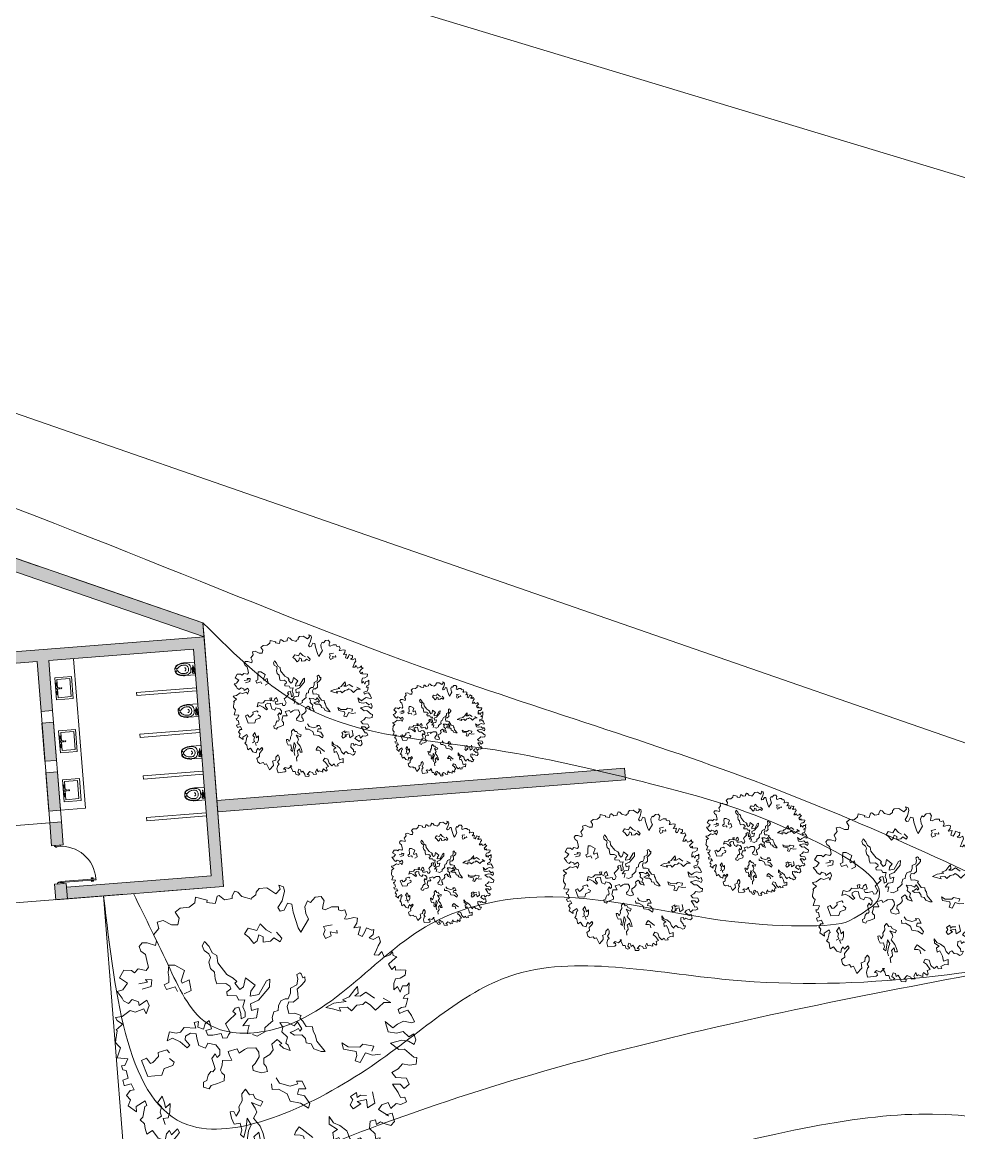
# Model space of a CAD drawing. Header units: metres. Extents: x -48 to 2360, y -1392 to 453.
# Drawn here: x 862.27 to 886.47, y -1242.11 to -1213.42 of the extents above; entities that cross this region are included whole.
import ezdxf

# ---------------------------------------------------------------- set-up
doc = ezdxf.new("R2010")
doc.units = ezdxf.units.M
doc.linetypes.add('ACAD_ISO02W100', pattern=[15, 12, -3])
for name, color, linetype, lineweight, transparency in [('BAÑOS', 201, 'Continuous', 5, 0.7), ('caminos', 213, 'Continuous', 9, 0.5), ('JARDINERAS', 93, 'Continuous', 5, 0.4), ('PyV', 4, 'Continuous', 5, 0.3)]:
    doc.layers.add(name, color=color, linetype=linetype, lineweight=lineweight, transparency=transparency)
for name, color, linetype, lineweight in [('ESTRUC', 9, 'Continuous', 18), ('MURETE', 31, 'Continuous', 13), ('MUROS', 31, 'Continuous', 9), ('proyecciones nuevas', 170, 'ACAD_ISO02W100', 13), ('TODO', 210, 'Continuous', 5)]:
    doc.layers.add(name, color=color, linetype=linetype, lineweight=lineweight)
doc.layers.add('Vegetación-h', color=7, linetype='Continuous', lineweight=5, true_color=0x5f7f00, transparency=0.5)
doc.layers.get('ESTRUC').off()

# ---------------------------------------------------------------- blocks, each defined once
blk = doc.blocks.new('A$C47781D45')
at = {"layer": 'PyV', "ltscale": 0.05}
for points in [[(0, 0.15), (0, 0), (0, 0), (0.03, 0), (0.03, 0.03), (0.05, 0.03), (0.05, 0.06), (0.03, 0.06), (0.03, 0.15)], [(1, 0.15), (1, 0), (1, 0), (0.97, 0), (0.97, 0.03), (0.95, 0.03), (0.95, 0.06), (0.97, 0.06), (0.97, 0.15)]]:
    blk.add_lwpolyline(points, close=True, dxfattribs=at)
blk = doc.blocks.new('A$C0EB300D3')
at = {"layer": 'PyV', "ltscale": 0.05}
for points in [[(0.017, 0.05), (0, 0.05), (0, 0), (0.017, 0)], [(0.072, 0.05), (0.09, 0.05), (0.09, 0), (0.072, 0)]]:
    blk.add_lwpolyline(points, close=True, dxfattribs=at)
for points in [[(0.03, 0.04), (0.017, 0.04), (0.017, 0.01), (0.03, 0.01)], [(0.06, 0.04), (0.072, 0.04), (0.072, 0.01), (0.06, 0.01)]]:
    blk.add_lwpolyline(points, dxfattribs=at)
blk = doc.blocks.new('A$C2C4F1FC9')
at = {"layer": 'PyV', "ltscale": 0.05}
blk.add_lwpolyline([(0.03, 0), (0.06, 0), (0.06, 0.91), (0.03, 0.91)], close=True, dxfattribs=at)
blk.add_blockref('A$C0EB300D3', (0, 0.79), dxfattribs=at)
blk = doc.blocks.new('A$C0F255765')
at = {"layer": 'PyV', "ltscale": 0.05}
for name, p in [('A$C2C4F1FC9', (0, 0.09)), ('A$C47781D45', (0, 0))]:
    blk.add_blockref(name, p, dxfattribs=at)
blk = doc.blocks.new('A$C20987058')
at = {"layer": 'PyV', "ltscale": 0.05}
blk.add_arc((0.06, 0.09), 0.91, 0.0001, 89.9998, dxfattribs=at)
blk.add_blockref('A$C0F255765', (0, 0), dxfattribs=at)
blk = doc.blocks.new('arb29')
at = {"layer": 'Vegetación-h', "linetype": 'Continuous'}
for points in [[(1.833, -0.001), (1.929, -0.073), (1.976, -0.118), (2.022, -0.099), (2.061, -0.145), (2.008, -0.196), (1.95, -0.203), (1.91, -0.281), (1.857, -0.222), (1.793, -0.275), (1.774, -0.339), (1.91, -0.373), (1.878, -0.373), (1.942, -0.326), (2.001, -0.411), (1.976, -0.47), (1.905, -0.477), (1.846, -0.47), (1.812, -0.517), (1.78, -0.47), (1.727, -0.504), (1.748, -0.587), (1.833, -0.626), (1.852, -0.679), (1.905, -0.653), (1.897, -0.73), (1.865, -0.764), (1.799, -0.751), (1.74, -0.764), (1.676, -0.73), (1.644, -0.764), (1.636, -0.815), (1.565, -0.778), (1.5, -0.706), (1.402, -0.672), (1.317, -0.666), (1.245, -0.613), (1.277, -0.698), (1.389, -0.725), (1.349, -0.778), (1.389, -0.855), (1.434, -0.81), (1.525, -0.9), (1.578, -0.991), (1.663, -0.927), (1.695, -1.031), (1.631, -1.044), (1.565, -1.11), (1.597, -1.148), (1.525, -1.182), (1.487, -1.135), (1.447, -1.201), (1.357, -1.161), (1.291, -1.071), (1.206, -1.076), (1.192, -1.148), (1.264, -1.169), (1.37, -1.246), (1.323, -1.286), (1.362, -1.345), (1.349, -1.377), (1.264, -1.35), (1.259, -1.39), (1.277, -1.435), (1.232, -1.435), (1.179, -1.435), (1.155, -1.462), (1.109, -1.403), (1.096, -1.488), (1.141, -1.533), (1.07, -1.566), (1.043, -1.533), (0.958, -1.526), (0.919, -1.619), (0.966, -1.611), (0.977, -1.658), (0.881, -1.683), (0.854, -1.637), (0.783, -1.579), (0.75, -1.619), (0.716, -1.56), (0.665, -1.566), (0.665, -1.645), (0.737, -1.677), (0.698, -1.717), (0.639, -1.709), (0.599, -1.651), (0.541, -1.67), (0.495, -1.611), (0.424, -1.552), (0.463, -1.539), (0.41, -1.637), (0.32, -1.637), (0.293, -1.69), (0.339, -1.677), (0.371, -1.722), (0.352, -1.749), (0.189, -1.826), (0.131, -1.741), (0.123, -1.651), (0.144, -1.611), (0.091, -1.573), (0.11, -1.494), (0.085, -1.43), (0.038, -1.39), (0.006, -1.462), (0.025, -1.539), (-0.039, -1.592), (-0.013, -1.632), (0.014, -1.69), (-0.047, -1.826), (-0.111, -1.762), (-0.164, -1.704), (-0.209, -1.741), (-0.255, -1.704), (-0.332, -1.755), (-0.398, -1.736), (-0.451, -1.658), (-0.398, -1.586), (-0.43, -1.515), (-0.398, -1.435), (-0.379, -1.377), (-0.417, -1.345), (-0.462, -1.435), (-0.502, -1.396), (-0.523, -1.443), (-0.51, -1.526), (-0.6, -1.526), (-0.691, -1.462), (-0.744, -1.526), (-0.783, -1.467), (-0.808, -1.416), (-0.874, -1.39), (-0.855, -1.35), (-0.867, -1.265), (-0.874, -1.22), (-0.855, -1.201), (-0.893, -1.156), (-0.972, -1.254), (-0.946, -1.312), (-1.063, -1.278), (-1.063, -1.201), (-1.122, -1.169), (-1.103, -1.097), (-1.057, -1.076), (-1.116, -1.018), (-1.18, -1.063), (-1.188, -1.063), (-1.225, -1.012), (-1.174, -0.967), (-1.225, -0.887), (-1.265, -0.895), (-1.297, -0.855), (-1.259, -0.836), (-1.252, -0.751), (-1.377, -0.783), (-1.377, -0.719), (-1.377, -0.653), (-1.414, -0.64), (-1.454, -0.613), (-1.462, -0.581), (-1.48, -0.477), (-1.499, -0.464), (-1.486, -0.451), (-1.448, -0.379), (-1.52, -0.36), (-1.552, -0.334), (-1.48, -0.294), (-1.414, -0.196), (-1.35, -0.196), (-1.265, -0.124), (-1.22, -0.171), (-1.22, -0.065), (-1.265, -0.014), (-1.331, -0.105), (-1.356, -0.065), (-1.435, -0.065), (-1.462, -0.124), (-1.526, -0.112), (-1.552, -0.086), (-1.637, -0.033), (-1.579, 0.007), (-1.552, 0.103), (-1.664, 0.129), (-1.643, 0.233), (-1.558, 0.26), (-1.513, 0.247), (-1.486, 0.305), (-1.39, 0.318), (-1.377, 0.364), (-1.403, 0.403), (-1.462, 0.494), (-1.526, 0.515), (-1.565, 0.56), (-1.545, 0.613), (-1.486, 0.632), (-1.382, 0.638), (-1.39, 0.691), (-1.448, 0.749), (-1.414, 0.84), (-1.454, 0.906), (-1.395, 0.946), (-1.284, 0.933), (-1.212, 0.957), (-1.225, 1.037), (-1.292, 1.088), (-1.252, 1.154), (-1.154, 1.199), (-1.108, 1.271), (-1.122, 1.337), (-0.978, 1.35), (-0.972, 1.324), (-0.874, 1.343), (-0.874, 1.382), (-0.88, 1.433), (-0.861, 1.447), (-0.855, 1.447), (-0.783, 1.422), (-0.704, 1.467), (-0.712, 1.492), (-0.704, 1.558), (-0.664, 1.558), (-0.6, 1.526), (-0.483, 1.532), (-0.483, 1.552), (-0.451, 1.598), (-0.457, 1.63), (-0.438, 1.683), (-0.353, 1.721), (-0.228, 1.688), (-0.196, 1.76), (-0.228, 1.8), (-0.17, 1.8), (-0.143, 1.755), (-0.13, 1.636), (-0.151, 1.545), (-0.111, 1.513), (-0.071, 1.539), (-0.058, 1.63), (-0.007, 1.636), (0.038, 1.552), (0.157, 1.396), (0.203, 1.356), (0.24, 1.532), (0.189, 1.585), (0.15, 1.656), (0.157, 1.734), (0.195, 1.728)], [(0.195, 1.728), (0.227, 1.806), (0.293, 1.838), (0.346, 1.8), (0.346, 1.755), (0.359, 1.702), (0.392, 1.702), (0.45, 1.76), (0.528, 1.787), (0.541, 1.755), (0.573, 1.755), (0.613, 1.779), (0.652, 1.728), (0.645, 1.675), (0.671, 1.683), (0.743, 1.728), (0.788, 1.734), (0.801, 1.675), (0.783, 1.611), (0.854, 1.649), (0.86, 1.552), (0.913, 1.545), (0.926, 1.611), (0.926, 1.662), (0.998, 1.656), (1.017, 1.67), (1.03, 1.611), (0.998, 1.558), (1.049, 1.558), (1.102, 1.611), (1.141, 1.558), (1.128, 1.505), (1.128, 1.454), (1.121, 1.388), (1.168, 1.401), (1.192, 1.454), (1.24, 1.401), (1.298, 1.447), (1.317, 1.492), (1.336, 1.454), (1.381, 1.454), (1.349, 1.396), (1.317, 1.337), (1.376, 1.29), (1.402, 1.343), (1.421, 1.297), (1.48, 1.324), (1.538, 1.337), (1.551, 1.278), (1.506, 1.225), (1.453, 1.199), (1.453, 1.14), (1.48, 1.069), (1.506, 1.122), (1.559, 1.069), (1.559, 1.148), (1.61, 1.167), (1.623, 1.207), (1.644, 1.135), (1.663, 1.088), (1.623, 1.05), (1.617, 1.01), (1.668, 1.029), (1.676, 0.965), (1.676, 0.925), (1.636, 0.899), (1.604, 0.866), (1.636, 0.827), (1.676, 0.866), (1.716, 0.893), (1.78, 0.848), (1.838, 0.789), (1.812, 0.768), (1.708, 0.755), (1.655, 0.696), (1.617, 0.638), (1.506, 0.677), (1.578, 0.574), (1.676, 0.592), (1.748, 0.638), (1.833, 0.6), (1.878, 0.651), (1.923, 0.592), (1.923, 0.534), (1.846, 0.547), (1.767, 0.534), (1.65, 0.456), (1.767, 0.417), (1.833, 0.443), (1.969, 0.39), (2.001, 0.398), (2.022, 0.318), (1.95, 0.281), (1.865, 0.267), (1.838, 0.196), (1.78, 0.129), (1.846, 0.09), (1.969, 0.124), (2.022, 0.065), (1.982, -0.001), (1.918, 0.031), (1.833, -0.001)], [(0.528, 1.559), (0.437, 1.507), (0.469, 1.475), (0.469, 1.422), (0.508, 1.382), (0.561, 1.435), (0.535, 1.475), (0.619, 1.487), (0.6, 1.52)], [(-0.124, 1.233), (-0.195, 1.246), (-0.286, 1.291), (-0.3, 1.2), (-0.404, 1.194), (-0.424, 1.115), (-0.365, 1.096), (-0.281, 1.044), (-0.254, 1.089), (-0.261, 1.161), (-0.202, 1.155), (-0.182, 1.096), (-0.104, 1.135), (-0.078, 1.187), (0.007, 1.167), (0.013, 1.214), (-0.072, 1.259)], [(1.291, 0.901), (1.174, 0.933), (1.122, 0.867), (1.063, 0.848), (1.089, 0.894), (1.057, 0.965), (1.037, 0.919), (1.004, 0.815), (0.939, 0.756), (0.985, 0.75), (0.855, 0.685), (0.782, 0.606), (0.861, 0.613), (0.966, 0.62), (0.932, 0.652), (1.024, 0.692), (1.082, 0.665), (1.122, 0.75), (1.187, 0.783), (1.206, 0.822), (1.272, 0.808), (1.35, 0.769), (1.376, 0.815), (1.415, 0.887), (1.494, 0.913), (1.39, 0.933)], [(0.059, 0.013), (0.118, 0.013), (0.189, 0.091), (0.17, 0.137), (0.202, 0.189), (0.235, 0.248), (0.215, 0.28), (0.209, 0.352), (0.254, 0.384), (0.241, 0.436), (0.248, 0.502), (0.287, 0.541), (0.32, 0.554), (0.326, 0.626), (0.306, 0.685), (0.365, 0.744), (0.352, 0.815), (0.326, 0.861), (0.352, 0.894), (0.372, 0.887), (0.404, 0.848), (0.424, 0.867), (0.444, 0.822), (0.424, 0.769), (0.385, 0.697), (0.411, 0.652), (0.431, 0.6), (0.392, 0.535), (0.34, 0.522), (0.34, 0.463), (0.385, 0.391), (0.451, 0.418), (0.535, 0.418), (0.528, 0.384), (0.574, 0.359), (0.633, 0.313), (0.705, 0.332), (0.73, 0.286), (0.769, 0.254), (0.809, 0.189), (0.946, 0.104), (0.9, 0.091), (0.809, 0.091), (0.757, 0.137), (0.698, 0.13), (0.672, 0.175), (0.619, 0.202), (0.535, 0.17), (0.476, 0.182), (0.515, 0.215), (0.555, 0.261), (0.58, 0.234), (0.594, 0.268), (0.515, 0.332), (0.496, 0.274), (0.417, 0.286), (0.32, 0.254), (0.372, 0.215), (0.378, 0.157), (0.463, 0.118), (0.469, 0.046), (0.503, 0.032), (0.548, -0.02), (0.463, -0.02), (0.404, 0.007), (0.424, 0.026), (0.359, 0.052), (0.313, -0.02), (0.352, -0.079), (0.333, -0.144), (0.281, -0.209), (0.3, -0.274), (0.34, -0.294), (0.372, -0.346), (0.313, -0.385), (0.209, -0.392), (0.183, -0.346), (0.202, -0.306), (0.222, -0.215), (0.202, -0.163), (0.15, -0.124), (0.052, -0.163), (0.027, -0.19), (-0.02, -0.249), (-0.059, -0.209), (-0.15, -0.274), (-0.118, -0.313), (-0.072, -0.359), (-0.176, -0.399), (-0.163, -0.451), (-0.163, -0.515), (-0.137, -0.542), (-0.098, -0.555), (-0.078, -0.62), (-0.143, -0.678), (-0.209, -0.724), (-0.215, -0.771), (-0.286, -0.771), (-0.306, -0.718), (-0.274, -0.685), (-0.281, -0.62), (-0.267, -0.567), (-0.241, -0.562), (-0.229, -0.522), (-0.261, -0.476), (-0.306, -0.418), (-0.286, -0.353), (-0.248, -0.385), (-0.229, -0.346), (-0.248, -0.288), (-0.313, -0.249), (-0.411, -0.261), (-0.417, -0.326), (-0.502, -0.32), (-0.554, -0.249), (-0.58, -0.202), (-0.646, -0.215), (-0.691, -0.268), (-0.678, -0.313), (-0.606, -0.353), (-0.626, -0.392), (-0.73, -0.353), (-0.828, -0.34), (-0.88, -0.392), (-0.887, -0.281), (-0.808, -0.274), (-0.763, -0.242), (-0.737, -0.177), (-0.606, -0.138), (-0.646, -0.079), (-0.599, -0.052), (-0.587, -0.118), (-0.515, -0.118), (-0.515, -0.052), (-0.483, 0), (-0.424, -0.085), (-0.483, -0.124), (-0.443, -0.17), (-0.385, -0.15), (-0.3, -0.098), (-0.261, -0.144), (-0.215, -0.124), (-0.209, -0.085), (-0.202, -0.052), (-0.286, 0.026), (-0.261, 0.078), (-0.209, 0.182), (-0.254, 0.195), (-0.241, 0.241), (-0.202, 0.268), (-0.156, 0.202), (-0.13, 0.143), (-0.091, 0.182), (-0.111, 0.234), (-0.156, 0.286), (-0.163, 0.372), (-0.229, 0.345), (-0.274, 0.384), (-0.378, 0.352), (-0.397, 0.391), (-0.365, 0.443), (-0.385, 0.47), (-0.443, 0.483), (-0.542, 0.443), (-0.58, 0.495), (-0.613, 0.567), (-0.672, 0.593), (-0.717, 0.658), (-0.717, 0.717), (-0.75, 0.75), (-0.815, 0.769), (-0.855, 0.815), (-0.848, 0.874), (-0.776, 0.835), (-0.717, 0.776), (-0.652, 0.763), (-0.613, 0.685), (-0.463, 0.587), (-0.378, 0.574), (-0.326, 0.547), (-0.339, 0.522), (-0.261, 0.47), (-0.229, 0.515), (-0.241, 0.626), (-0.104, 0.581), (-0.13, 0.495), (-0.118, 0.436), (-0.026, 0.489), (0.007, 0.672), (0.039, 0.704), (0.065, 0.613), (-0.007, 0.424), (-0.084, 0.352), (-0.046, 0.28), (0.02, 0.326), (0.039, 0.215), (-0.052, 0.17), (-0.084, 0.071), (-0.013, 0.104), (-0.007, 0.039), (0, 0)], [(-0.87, 0.204), (-0.804, 0.27), (-0.87, 0.379), (-0.935, 0.314), (-0.956, 0.336), (-0.956, 0.467), (-1.089, 0.488), (-1.154, 0.467), (-1.132, 0.379), (-1.11, 0.336), (-1.089, 0.27), (-1.132, 0.226), (-1.089, 0.183), (-1.001, 0.248), (-0.956, 0.204)], [(1.472, 0.291), (1.472, 0.357), (1.341, 0.336), (1.319, 0.291), (1.188, 0.248), (1.1, 0.27), (1.144, 0.204), (1.297, 0.226), (1.319, 0.183), (1.319, 0.117), (1.384, 0.117), (1.407, 0.248), (1.494, 0.248), (1.582, 0.291)], [(-1.422, 0.137), (-1.331, 0.189), (-1.363, 0.215), (-1.291, 0.234), (-1.272, 0.157), (-1.363, 0.091)], [(1.585, -0.229), (1.513, -0.249), (1.487, -0.288), (1.461, -0.235), (1.408, -0.301), (1.447, -0.333), (1.435, -0.399), (1.487, -0.431), (1.553, -0.346), (1.501, -0.333), (1.598, -0.274), (1.644, -0.365), (1.709, -0.281), (1.637, -0.163)], [(0.496, -0.385), (0.555, -0.431), (0.685, -0.424), (0.764, -0.365), (0.737, -0.34), (0.802, -0.32), (0.874, -0.392), (0.796, -0.418), (0.802, -0.483), (0.887, -0.476), (0.978, -0.542), (0.978, -0.601), (0.868, -0.574), (0.744, -0.594), (0.685, -0.522), (0.567, -0.503), (0.496, -0.529), (0.469, -0.47)], [(-0.804, -0.519), (-0.848, -0.496), (-0.935, -0.562), (-0.913, -0.605), (-0.956, -0.693), (-0.979, -0.715), (-1.044, -0.671), (-1.089, -0.715), (-0.956, -0.869), (-0.804, -0.803), (-0.804, -0.715), (-0.717, -0.65), (-0.717, -0.605), (-0.782, -0.584)], [(0.548, -1.384), (0.508, -1.298), (0.535, -1.234), (0.503, -1.168), (0.476, -1.136), (0.515, -1.064), (0.555, -1.136), (0.607, -1.123), (0.567, -1.064), (0.503, -0.992), (0.398, -0.927), (0.411, -0.848), (0.378, -0.809), (0.313, -0.757), (0.431, -0.764), (0.437, -0.705), (0.34, -0.698), (0.3, -0.66), (0.261, -0.678), (0.195, -0.633), (0.17, -0.698), (0.202, -0.776), (0.189, -0.855), (0.209, -0.894), (0.195, -0.973), (0.15, -0.927), (0.111, -0.946), (0.15, -1.012), (0.202, -1.07), (0.267, -1.037), (0.313, -1.109), (0.313, -1.161), (0.365, -1.181), (0.352, -1.064), (0.326, -0.953), (0.398, -1.012), (0.392, -1.089), (0.411, -1.2), (0.456, -1.259)], [(1.144, -0.912), (1.078, -0.89), (0.947, -0.846), (0.926, -0.912), (0.926, -0.956), (0.991, -0.934), (1.034, -0.934), (1.078, -1)], [(-0.685, -1.311), (-0.646, -1.266), (-0.678, -1.227), (-0.685, -1.161), (-0.744, -1.129), (-0.717, -1.037), (-0.665, -1.103), (-0.633, -1.155), (-0.599, -1.089), (-0.567, -1.188), (-0.567, -1.259), (-0.619, -1.286), (-0.574, -1.345)]]:
    blk.add_lwpolyline(points, dxfattribs=at)

msp = doc.modelspace()

# ---------------------------------------------------------------- hatches: boundary and pattern name
at = {"layer": 'MUROS', "ltscale": 7, "transparency": 33554687}
h = msp.add_hatch(color=256, dxfattribs=at)
h.dxf.hatch_style = 1
h.paths.add_polyline_path([(885.078, -1251.951), (884.981, -1252.235), (885.263, -1252.332), (898.818, -1256.993), (898.916, -1256.709)])
h.paths.add_polyline_path([(888.787, -1242.085), (888.689, -1242.369), (902.244, -1247.03), (902.342, -1246.746)])
h.paths.add_polyline_path([(890.661, -1237.248), (890.472, -1237.183), (890.407, -1237.373), (890.596, -1237.438)])
h.paths.add_polyline_path([(877.857, -1232.991), (877.833, -1232.692), (867.297, -1233.52), (867.321, -1233.819)])
h.paths.add_polyline_path([(855.946, -1225.153), (854.563, -1224.678), (848.814, -1222.701), (848.706, -1223.016), (854.455, -1224.993), (855.975, -1225.515)])
h.paths.add_polyline_path([(861.149, -1235.842), (860.85, -1235.866), (860.882, -1236.265), (861.181, -1236.241)])
h.paths.add_polyline_path([(863.403, -1235.665), (863.104, -1235.689), (863.136, -1236.087), (863.435, -1236.064)])
h.paths.add_polyline_path([(867.472, -1235.747), (866.965, -1229.295), (856.636, -1230.106), (856.66, -1230.405), (862.652, -1229.934), (862.754, -1231.225), (863.053, -1231.202), (862.951, -1229.911), (866.69, -1229.617), (867.15, -1235.471), (863.411, -1235.765), (863.435, -1236.064)])
h.paths.add_polyline_path([(860.858, -1235.965), (857.12, -1236.259), (857.143, -1236.558), (860.882, -1236.265)])
h.paths.add_polyline_path([(857.12, -1236.259), (856.821, -1236.283), (856.844, -1236.582), (857.143, -1236.558)])
h.paths.add_polyline_path([(856.66, -1230.405), (856.361, -1230.429), (856.821, -1236.283), (857.12, -1236.259)])
h.paths.add_polyline_path([(856.636, -1230.106), (856.337, -1230.13), (856.361, -1230.429), (856.66, -1230.405)])
h.paths.add_polyline_path([(860.697, -1230.088), (860.398, -1230.112), (860.5, -1231.402), (860.799, -1231.379), (860.798, -1231.373)], flags=17)
h.paths.add_polyline_path([(860.822, -1231.678), (860.523, -1231.701), (860.601, -1232.687), (860.9, -1232.664)], flags=17)
h.paths.add_polyline_path([(863.076, -1231.501), (862.777, -1231.524), (862.855, -1232.51), (863.154, -1232.487)], flags=17)
h.paths.add_polyline_path([(863.177, -1232.786), (862.878, -1232.809), (862.956, -1233.801), (863.255, -1233.777)], flags=17)
h.paths.add_polyline_path([(860.923, -1232.963), (860.624, -1232.986), (860.702, -1233.978), (861.001, -1233.955)], flags=17)
h = msp.add_hatch(color=256, dxfattribs=at)
h.dxf.hatch_style = 1
h.paths.add_polyline_path([(854.563, -1224.678), (848.814, -1222.701), (848.706, -1223.016), (854.455, -1224.993), (866.965, -1229.295), (866.937, -1228.932)])
h = msp.add_hatch(color=256, dxfattribs=at)
h.dxf.hatch_style = 1
h.paths.add_polyline_path([(863.279, -1234.077), (862.98, -1234.1), (863.026, -1234.692), (863.101, -1234.686), (863.101, -1234.686), (863.25, -1234.674), (863.325, -1234.668)])

# ---------------------------------------------------------------- linework, layer by layer
at = {"layer": 'BAÑOS', "transparency": 33554508}
for p, q in [((866.719, -1229.951), (866.462, -1229.969)), ((866.214, -1230.111), (866.219, -1230.191)), ((866.263, -1230.121), (866.267, -1230.175)), ((866.628, -1230.163), (866.623, -1230.083)), ((866.659, -1230.215), (866.666, -1230.214)), ((866.667, -1230.219), (866.659, -1230.22)), ((866.665, -1230.199), (866.662, -1230.199)), ((866.673, -1230.196), (866.663, -1230.197)), ((866.664, -1230.234), (866.668, -1230.234)), ((866.666, -1230.237), (866.676, -1230.236)), ((866.683, -1230.1), (866.667, -1230.111)), ((866.667, -1230.111), (866.668, -1230.131)), ((866.668, -1230.16), (866.667, -1230.15)), ((866.668, -1230.131), (866.686, -1230.14)), ((866.707, -1230.157), (866.668, -1230.16)), ((866.708, -1230.167), (866.668, -1230.17)), ((866.668, -1230.17), (866.669, -1230.18)), ((866.669, -1230.211), (866.668, -1230.202)), ((866.669, -1230.076), (866.694, -1230.074)), ((866.67, -1230.088), (866.669, -1230.076)), ((866.669, -1230.18), (866.709, -1230.177)), ((866.67, -1230.16), (866.671, -1230.17)), ((866.67, -1230.231), (866.67, -1230.221)), ((866.671, -1230.18), (866.676, -1230.236)), ((866.679, -1230.073), (866.675, -1230.028)), ((866.68, -1230.028), (866.684, -1230.072)), ((866.701, -1230.109), (866.683, -1230.1)), ((866.686, -1230.14), (866.703, -1230.129)), ((866.689, -1230.178), (866.688, -1230.168)), ((866.694, -1230.074), (866.694, -1230.087)), ((866.703, -1230.129), (866.701, -1230.109)), ((866.705, -1230.157), (866.705, -1230.167)), ((866.706, -1230.147), (866.707, -1230.157)), ((866.706, -1230.177), (866.71, -1230.234)), ((866.722, -1230.193), (866.707, -1230.194)), ((866.709, -1230.177), (866.708, -1230.167)), ((866.711, -1230.208), (866.71, -1230.198)), ((866.71, -1230.234), (866.725, -1230.232)), ((866.712, -1230.196), (866.722, -1230.195)), ((866.712, -1230.228), (866.712, -1230.218)), ((866.721, -1230.21), (866.713, -1230.211)), ((866.714, -1230.216), (866.722, -1230.215)), ((866.724, -1230.23), (866.715, -1230.231)), ((866.724, -1230.182), (866.734, -1230.182)), ((866.738, -1230.242), (866.728, -1230.242)), ((866.485, -1230.298), (866.742, -1230.28)), ((866.804, -1231.028), (866.547, -1231.045)), ((866.763, -1231.149), (866.76, -1231.105)), ((866.765, -1231.104), (866.768, -1231.149)), ((866.299, -1231.188), (866.304, -1231.268)), ((866.348, -1231.197), (866.352, -1231.251)), ((866.57, -1231.375), (866.826, -1231.357)), ((866.713, -1231.239), (866.708, -1231.16)), ((866.744, -1231.291), (866.751, -1231.291)), ((866.751, -1231.296), (866.744, -1231.296)), ((866.75, -1231.276), (866.746, -1231.276)), ((866.757, -1231.273), (866.747, -1231.274)), ((866.749, -1231.311), (866.753, -1231.311)), ((866.75, -1231.313), (866.76, -1231.313)), ((866.768, -1231.177), (866.751, -1231.188)), ((866.751, -1231.188), (866.753, -1231.208)), ((866.752, -1231.237), (866.751, -1231.227)), ((866.792, -1231.234), (866.752, -1231.237)), ((866.753, -1231.208), (866.771, -1231.217)), ((866.792, -1231.244), (866.753, -1231.247)), ((866.753, -1231.247), (866.754, -1231.256)), ((866.753, -1231.288), (866.753, -1231.278)), ((866.754, -1231.153), (866.778, -1231.151)), ((866.754, -1231.165), (866.754, -1231.153)), ((866.754, -1231.256), (866.793, -1231.254)), ((866.755, -1231.308), (866.754, -1231.298)), ((866.755, -1231.236), (866.755, -1231.246)), ((866.756, -1231.256), (866.76, -1231.313)), ((866.786, -1231.186), (866.768, -1231.177)), ((866.771, -1231.217), (866.787, -1231.206)), ((866.773, -1231.255), (866.773, -1231.245)), ((866.778, -1231.151), (866.779, -1231.163)), ((866.787, -1231.206), (866.786, -1231.186)), ((866.789, -1231.234), (866.79, -1231.244)), ((866.791, -1231.224), (866.792, -1231.234)), ((866.791, -1231.254), (866.795, -1231.31)), ((866.793, -1231.254), (866.792, -1231.244)), ((866.807, -1231.269), (866.792, -1231.27)), ((866.795, -1231.285), (866.795, -1231.275)), ((866.795, -1231.31), (866.81, -1231.309)), ((866.797, -1231.305), (866.796, -1231.295)), ((866.797, -1231.272), (866.806, -1231.272)), ((866.806, -1231.287), (866.798, -1231.287)), ((866.798, -1231.292), (866.806, -1231.292)), ((866.809, -1231.307), (866.8, -1231.307)), ((866.809, -1231.259), (866.819, -1231.258)), ((866.823, -1231.318), (866.813, -1231.319)), ((866.383, -1232.264), (866.389, -1232.344)), ((866.432, -1232.274), (866.436, -1232.328)), ((866.888, -1232.104), (866.631, -1232.122)), ((866.798, -1232.316), (866.792, -1232.236)), ((866.852, -1232.254), (866.836, -1232.265)), ((866.836, -1232.265), (866.837, -1232.285)), ((866.838, -1232.229), (866.863, -1232.228)), ((866.839, -1232.242), (866.838, -1232.229)), ((866.848, -1232.226), (866.845, -1232.181)), ((866.85, -1232.181), (866.853, -1232.226)), ((866.87, -1232.262), (866.852, -1232.254)), ((866.863, -1232.228), (866.864, -1232.24)), ((866.872, -1232.282), (866.87, -1232.262)), ((866.654, -1232.451), (866.911, -1232.433)), ((866.828, -1232.368), (866.836, -1232.368)), ((866.836, -1232.373), (866.829, -1232.373)), ((866.835, -1232.353), (866.831, -1232.353)), ((866.842, -1232.35), (866.832, -1232.35)), ((866.833, -1232.388), (866.837, -1232.387)), ((866.835, -1232.39), (866.845, -1232.389)), ((866.837, -1232.313), (866.836, -1232.304)), ((866.837, -1232.285), (866.855, -1232.293)), ((866.876, -1232.31), (866.837, -1232.313)), ((866.877, -1232.32), (866.837, -1232.323)), ((866.837, -1232.323), (866.838, -1232.333)), ((866.838, -1232.365), (866.837, -1232.355)), ((866.838, -1232.333), (866.878, -1232.33)), ((866.839, -1232.313), (866.84, -1232.323)), ((866.839, -1232.385), (866.839, -1232.375)), ((866.841, -1232.333), (866.845, -1232.389)), ((866.855, -1232.293), (866.872, -1232.282)), ((866.858, -1232.332), (866.857, -1232.322)), ((866.874, -1232.311), (866.875, -1232.321)), ((866.875, -1232.33), (866.879, -1232.387)), ((866.876, -1232.301), (866.876, -1232.31)), ((866.891, -1232.346), (866.876, -1232.347)), ((866.878, -1232.33), (866.877, -1232.32)), ((866.88, -1232.362), (866.879, -1232.352)), ((866.879, -1232.387), (866.894, -1232.386)), ((866.881, -1232.382), (866.881, -1232.372)), ((866.882, -1232.349), (866.891, -1232.348)), ((866.89, -1232.364), (866.883, -1232.364)), ((866.883, -1232.369), (866.891, -1232.369)), ((866.893, -1232.383), (866.884, -1232.384)), ((866.893, -1232.336), (866.903, -1232.335)), ((866.908, -1232.395), (866.898, -1232.396)), ((866.468, -1233.341), (866.473, -1233.421)), ((866.517, -1233.351), (866.521, -1233.405)), ((866.973, -1233.181), (866.716, -1233.199)), ((866.882, -1233.393), (866.877, -1233.313)), ((866.926, -1233.426), (866.917, -1233.427)), ((866.937, -1233.33), (866.92, -1233.341)), ((866.92, -1233.341), (866.922, -1233.361)), ((866.921, -1233.39), (866.921, -1233.38)), ((866.961, -1233.387), (866.921, -1233.39)), ((866.922, -1233.361), (866.94, -1233.37)), ((866.962, -1233.397), (866.922, -1233.4)), ((866.922, -1233.4), (866.923, -1233.41)), ((866.923, -1233.306), (866.947, -1233.304)), ((866.924, -1233.318), (866.923, -1233.306)), ((866.923, -1233.41), (866.962, -1233.407)), ((866.924, -1233.39), (866.925, -1233.4)), ((866.925, -1233.41), (866.929, -1233.466)), ((866.932, -1233.303), (866.929, -1233.258)), ((866.934, -1233.258), (866.937, -1233.302)), ((866.955, -1233.339), (866.937, -1233.33)), ((866.94, -1233.37), (866.956, -1233.359)), ((866.943, -1233.408), (866.942, -1233.398)), ((866.947, -1233.304), (866.948, -1233.317)), ((866.956, -1233.359), (866.955, -1233.339)), ((866.958, -1233.387), (866.959, -1233.397)), ((866.96, -1233.377), (866.961, -1233.387)), ((866.96, -1233.407), (866.964, -1233.464)), ((866.976, -1233.423), (866.961, -1233.424)), ((866.962, -1233.407), (866.962, -1233.397)), ((866.966, -1233.426), (866.976, -1233.425)), ((866.978, -1233.412), (866.988, -1233.412)), ((866.739, -1233.528), (866.996, -1233.51)), ((866.913, -1233.445), (866.92, -1233.444)), ((866.921, -1233.449), (866.913, -1233.45)), ((866.919, -1233.429), (866.915, -1233.43)), ((866.918, -1233.464), (866.922, -1233.464)), ((866.919, -1233.467), (866.929, -1233.466)), ((866.923, -1233.442), (866.922, -1233.432)), ((866.924, -1233.461), (866.923, -1233.452)), ((866.965, -1233.438), (866.964, -1233.429)), ((866.964, -1233.464), (866.979, -1233.463)), ((866.966, -1233.458), (866.965, -1233.448)), ((866.975, -1233.44), (866.967, -1233.441)), ((866.968, -1233.446), (866.975, -1233.445)), ((866.978, -1233.46), (866.969, -1233.461)), ((866.992, -1233.472), (866.982, -1233.472))]:
    msp.add_line(p, q, dxfattribs=at)
for points in [[(863.255, -1233.777), (863.905, -1233.726), (863.905, -1233.726), (863.588, -1229.861)], [(863.148, -1230.57), (863.131, -1230.572), (863.127, -1230.529), (863.145, -1230.528)], [(863.148, -1230.563), (863.138, -1230.564), (863.135, -1230.536), (863.145, -1230.535)], [(863.154, -1230.527), (863.168, -1230.526), (863.171, -1230.569), (863.157, -1230.57)], [(863.154, -1230.534), (863.162, -1230.534), (863.164, -1230.562), (863.156, -1230.562)], [(863.18, -1230.651), (863.197, -1230.868), (863.533, -1230.841), (863.496, -1230.375), (863.161, -1230.401), (863.177, -1230.615)], [(863.138, -1230.654), (863.177, -1230.651), (863.227, -1230.641)], [(863.159, -1230.705), (863.141, -1230.707), (863.145, -1230.75), (863.162, -1230.748)], [(863.159, -1230.713), (863.149, -1230.714), (863.152, -1230.741), (863.162, -1230.741)], [(863.171, -1230.747), (863.185, -1230.746), (863.182, -1230.703), (863.168, -1230.705)], [(863.17, -1230.74), (863.178, -1230.739), (863.176, -1230.712), (863.168, -1230.712)], [(863.249, -1231.939), (863.231, -1231.94), (863.228, -1231.897), (863.246, -1231.896)], [(863.248, -1231.931), (863.238, -1231.932), (863.236, -1231.904), (863.246, -1231.903)], [(863.254, -1231.895), (863.268, -1231.894), (863.272, -1231.937), (863.258, -1231.938)], [(863.255, -1231.903), (863.263, -1231.902), (863.265, -1231.93), (863.257, -1231.93)], [(863.281, -1232.019), (863.298, -1232.236), (863.634, -1232.21), (863.597, -1231.743), (863.261, -1231.77), (863.278, -1231.983)], [(863.239, -1232.022), (863.278, -1232.019), (863.328, -1232.009)], [(863.26, -1232.073), (863.242, -1232.075), (863.245, -1232.118), (863.263, -1232.116)], [(863.26, -1232.081), (863.25, -1232.082), (863.252, -1232.11), (863.262, -1232.109)], [(863.272, -1232.116), (863.286, -1232.115), (863.282, -1232.072), (863.268, -1232.073)], [(863.271, -1232.108), (863.279, -1232.107), (863.277, -1232.08), (863.269, -1232.08)], [(863.38, -1233.286), (863.398, -1233.503), (863.733, -1233.476), (863.697, -1233.01), (863.361, -1233.036), (863.378, -1233.25)], [(863.349, -1233.205), (863.331, -1233.207), (863.327, -1233.164), (863.345, -1233.162)], [(863.348, -1233.198), (863.338, -1233.199), (863.336, -1233.171), (863.346, -1233.17)], [(863.339, -1233.289), (863.378, -1233.286), (863.428, -1233.276)], [(863.359, -1233.34), (863.341, -1233.342), (863.345, -1233.384), (863.362, -1233.383)], [(863.36, -1233.348), (863.35, -1233.349), (863.352, -1233.376), (863.362, -1233.375)], [(863.354, -1233.162), (863.368, -1233.161), (863.371, -1233.204), (863.357, -1233.205)], [(863.355, -1233.169), (863.362, -1233.169), (863.364, -1233.196), (863.357, -1233.197)], [(863.371, -1233.382), (863.385, -1233.381), (863.382, -1233.338), (863.368, -1233.339)], [(863.371, -1233.375), (863.378, -1233.374), (863.376, -1233.346), (863.369, -1233.347)]]:
    msp.add_lwpolyline(points, dxfattribs=at)
for points in [[(863.151, -1230.922), (863.587, -1230.887), (863.542, -1230.321), (863.107, -1230.355)], [(863.142, -1230.485), (863.15, -1230.484), (863.157, -1230.574), (863.149, -1230.574)], [(863.143, -1230.646), (863.154, -1230.645), (863.153, -1230.625), (863.141, -1230.626)], [(863.166, -1230.791), (863.174, -1230.79), (863.167, -1230.701), (863.159, -1230.701)], [(863.252, -1232.29), (863.688, -1232.256), (863.643, -1231.689), (863.208, -1231.724)], [(863.242, -1231.853), (863.251, -1231.852), (863.258, -1231.942), (863.249, -1231.942)], [(863.244, -1232.014), (863.255, -1232.014), (863.253, -1231.993), (863.242, -1231.994)], [(863.266, -1232.159), (863.275, -1232.158), (863.268, -1232.069), (863.259, -1232.07)], [(863.352, -1233.556), (863.787, -1233.522), (863.743, -1232.956), (863.307, -1232.99)], [(863.342, -1233.12), (863.351, -1233.119), (863.358, -1233.208), (863.349, -1233.209)], [(863.343, -1233.281), (863.354, -1233.28), (863.353, -1233.26), (863.341, -1233.261)], [(863.366, -1233.426), (863.375, -1233.425), (863.368, -1233.336), (863.359, -1233.336)]]:
    msp.add_lwpolyline(points, close=True, dxfattribs=at)
for points in [[(863.134, -1230.618), (863.173, -1230.615), (863.224, -1230.617, -0.471925), (863.227, -1230.641)], [(863.235, -1231.986), (863.274, -1231.983), (863.325, -1231.985, -0.471925), (863.328, -1232.009)], [(863.334, -1233.253), (863.374, -1233.25), (863.424, -1233.252, -0.471925), (863.428, -1233.276)]]:
    msp.add_lwpolyline(points, format="xyb", dxfattribs=at)
for centre, radius in [((866.685, -1230.12), 0.035), ((866.685, -1230.12), 0.02), ((866.685, -1230.12), 0.00684), ((863.277, -1230.625), 0.0126), ((866.769, -1231.197), 0.035), ((866.769, -1231.197), 0.02), ((866.769, -1231.197), 0.00684), ((863.378, -1231.993), 0.0126), ((866.854, -1232.273), 0.035), ((866.854, -1232.273), 0.02), ((866.854, -1232.273), 0.00684), ((863.477, -1233.26), 0.0126), ((866.938, -1233.35), 0.035), ((866.938, -1233.35), 0.02), ((866.938, -1233.35), 0.00684)]:
    msp.add_circle(centre, radius, dxfattribs=at)
for centre, radius, start, end in [((866.499, -1230.496), 0.529, 93.9518, 105.321), ((866.499, -1230.496), 0.519, 93.9518, 105.321), ((866.477, -1230.18), 0.201, 76.5997, 93.9518), ((866.487, -1230.136), 0.157, 56.9226, 76.5997), ((866.279, -1230.107), 0.0648, 143.4784, 183.9518), ((866.284, -1230.186), 0.0648, 183.9518, 224.4253), ((866.375, -1230.178), 0.185, 119.8455, 143.4784), ((866.262, -1230.09), 0.0313, 172.3379, 194.7446), ((866.262, -1230.09), 0.0317, 150.0604, 172.3379), ((866.261, -1230.09), 0.031, 194.7446, 217.3362), ((866.375, -1230.178), 0.175, 119.8455, 143.4784), ((866.261, -1230.09), 0.0307, 217.3362, 262.7847), ((866.27, -1230.205), 0.0313, 173.1591, 195.5657), ((866.37, -1230.102), 0.185, 224.4253, 248.0582), ((866.269, -1230.205), 0.031, 150.5675, 173.1591), ((866.27, -1230.205), 0.0317, 195.5657, 217.8432), ((866.269, -1230.205), 0.0307, 105.119, 150.5675), ((866.37, -1230.102), 0.175, 224.4253, 248.0582), ((866.261, -1230.09), 0.031, 262.7847, 285.3763), ((866.269, -1230.206), 0.031, 82.5274, 105.119), ((866.261, -1230.089), 0.0313, 285.3763, 307.7829), ((866.269, -1230.206), 0.0313, 60.1207, 82.5274), ((866.261, -1230.089), 0.0317, 307.7829, 330.0604), ((866.445, -1230.299), 0.325, 105.321, 119.8455), ((866.269, -1230.206), 0.0317, 37.8432, 60.1207), ((866.445, -1230.299), 0.315, 105.321, 119.8455), ((866.399, -1230.169), 0.128, 126.6635, 150.0604), ((866.395, -1230.108), 0.128, 217.8432, 241.2402), ((866.422, -1229.973), 0.315, 248.0582, 262.5827), ((866.433, -1230.215), 0.185, 108.8497, 126.6635), ((866.422, -1230.058), 0.185, 241.2402, 259.054), ((866.459, -1230.289), 0.264, 88.3876, 108.8497), ((866.437, -1229.981), 0.264, 259.054, 279.5161), ((866.462, -1230.125), 0.0307, 68.6016, 93.9518), ((866.463, -1230.143), 0.0307, 273.9518, 299.3021), ((866.471, -1230.102), 0.0762, 67.6363, 93.9518), ((866.46, -1230.129), 0.0357, 45.1148, 68.6016), ((866.461, -1230.139), 0.0357, 299.3021, 322.7889), ((866.476, -1230.165), 0.0762, 273.9518, 300.2674), ((866.457, -1230.133), 0.0401, 23.8594, 45.1148), ((866.457, -1230.136), 0.0401, 322.7889, 344.0443), ((866.452, -1230.135), 0.0457, 344.0443, 23.8594), ((866.465, -1230.117), 0.0933, 43.8988, 67.6363), ((866.467, -1230.15), 0.0933, 300.2674, 324.0049), ((866.454, -1230.128), 0.109, 23.0842, 43.8988), ((866.455, -1230.141), 0.109, 324.0049, 344.8195), ((866.487, -1230.128), 0.157, 291.304, 310.9811), ((866.436, -1230.136), 0.129, 344.8195, 23.0842), ((866.505, -1230.108), 0.123, 32.7229, 56.9226), ((866.509, -1230.154), 0.123, 310.9811, 335.1808), ((866.535, -1230.089), 0.0878, 3.9518, 32.7229), ((866.541, -1230.169), 0.0878, 335.1808, 3.9518), ((866.702, -1230.214), 0.0425, 156.083, 212.228), ((866.666, -1230.202), 0.0025, 4.1555, 94.1555), ((866.666, -1230.212), 0.0025, 274.1555, 4.1555), ((866.667, -1230.222), 0.0025, 4.1555, 94.1555), ((866.668, -1230.232), 0.0025, 274.1555, 4.1555), ((866.692, -1230.222), 0.0325, 61.9513, 126.3598), ((866.678, -1230.028), 0.0025, 4.1555, 184.1555), ((866.676, -1230.073), 0.0025, 274.1555, 4.1555), ((866.691, -1230.207), 0.0325, 241.9507, 306.3604), ((866.686, -1230.072), 0.0025, 184.1555, 274.1555), ((866.713, -1230.198), 0.0025, 94.1555, 184.1555), ((866.713, -1230.208), 0.0025, 184.1555, 274.1555), ((866.714, -1230.218), 0.0025, 94.1555, 184.1555), ((866.715, -1230.228), 0.0025, 184.1555, 274.1555), ((866.814, -1230.206), 0.0925, 165.2309, 203.0802), ((866.422, -1229.973), 0.325, 248.0582, 262.5827), ((866.449, -1229.77), 0.529, 262.5827, 273.9518), ((866.449, -1229.77), 0.519, 262.5827, 273.9518), ((866.47, -1230.087), 0.201, 273.9518, 291.304), ((863.172, -1230.632), 0.0405, 159.5442, 213.3912), ((866.46, -1231.255), 0.185, 119.8455, 143.4784), ((866.46, -1231.255), 0.175, 119.8455, 143.4784), ((866.529, -1231.376), 0.325, 105.321, 119.8455), ((866.529, -1231.376), 0.315, 105.321, 119.8455), ((866.518, -1231.291), 0.185, 108.8497, 126.6635), ((866.583, -1231.573), 0.529, 93.9518, 105.321), ((866.583, -1231.573), 0.519, 93.9518, 105.321), ((866.543, -1231.366), 0.264, 88.3876, 108.8497), ((866.561, -1231.256), 0.201, 76.5997, 93.9518), ((866.556, -1231.178), 0.0762, 67.6363, 93.9518), ((866.549, -1231.194), 0.0933, 43.8988, 67.6363), ((866.572, -1231.213), 0.157, 56.9226, 76.5997), ((866.538, -1231.205), 0.109, 23.0842, 43.8988), ((866.59, -1231.185), 0.123, 32.7229, 56.9226), ((866.62, -1231.166), 0.0878, 3.9518, 32.7229), ((866.762, -1231.105), 0.0025, 4.1555, 184.1555), ((866.363, -1231.183), 0.0648, 143.4784, 183.9518), ((866.369, -1231.263), 0.0648, 183.9518, 224.4253), ((866.347, -1231.167), 0.0317, 150.0604, 172.3379), ((866.346, -1231.166), 0.0313, 172.3379, 194.7446), ((866.346, -1231.167), 0.031, 194.7446, 217.3362), ((866.346, -1231.167), 0.0307, 217.3362, 262.7847), ((866.454, -1231.179), 0.185, 224.4253, 248.0582), ((866.354, -1231.282), 0.031, 150.5675, 173.1591), ((866.354, -1231.282), 0.0313, 173.1591, 195.5657), ((866.355, -1231.282), 0.0317, 195.5657, 217.8432), ((866.354, -1231.282), 0.0307, 105.119, 150.5675), ((866.454, -1231.179), 0.175, 224.4253, 248.0582), ((866.346, -1231.166), 0.031, 262.7847, 285.3763), ((866.354, -1231.282), 0.031, 82.5274, 105.119), ((866.346, -1231.166), 0.0313, 285.3763, 307.7829), ((866.354, -1231.283), 0.0313, 60.1207, 82.5274), ((866.345, -1231.166), 0.0317, 307.7829, 330.0604), ((866.354, -1231.283), 0.0317, 37.8432, 60.1207), ((866.484, -1231.245), 0.128, 126.6635, 150.0604), ((866.479, -1231.185), 0.128, 217.8432, 241.2402), ((866.507, -1231.049), 0.325, 248.0582, 262.5827), ((866.507, -1231.049), 0.315, 248.0582, 262.5827), ((866.507, -1231.135), 0.185, 241.2402, 259.054), ((866.533, -1230.847), 0.529, 262.5827, 273.9518), ((866.533, -1230.847), 0.519, 262.5827, 273.9518), ((866.522, -1231.057), 0.264, 259.054, 279.5161), ((866.546, -1231.201), 0.0307, 68.6016, 93.9518), ((866.548, -1231.22), 0.0307, 273.9518, 299.3021), ((866.544, -1231.206), 0.0357, 45.1148, 68.6016), ((866.545, -1231.216), 0.0357, 299.3021, 322.7889), ((866.56, -1231.242), 0.0762, 273.9518, 300.2674), ((866.555, -1231.164), 0.201, 273.9518, 291.304), ((866.541, -1231.209), 0.0401, 23.8594, 45.1148), ((866.542, -1231.213), 0.0401, 322.7889, 344.0443), ((866.536, -1231.211), 0.0457, 344.0443, 23.8594), ((866.552, -1231.227), 0.0933, 300.2674, 324.0049), ((866.539, -1231.218), 0.109, 324.0049, 344.8195), ((866.571, -1231.205), 0.157, 291.304, 310.9811), ((866.52, -1231.213), 0.129, 344.8195, 23.0842), ((866.593, -1231.23), 0.123, 310.9811, 335.1808), ((866.625, -1231.245), 0.0878, 335.1808, 3.9518), ((866.786, -1231.291), 0.0425, 156.083, 212.228), ((866.75, -1231.278), 0.0025, 4.1555, 94.1555), ((866.751, -1231.288), 0.0025, 274.1555, 4.1555), ((866.752, -1231.298), 0.0025, 4.1555, 94.1555), ((866.752, -1231.308), 0.0025, 274.1555, 4.1555), ((866.777, -1231.299), 0.0325, 61.9513, 126.3598), ((866.775, -1231.284), 0.0325, 241.9507, 306.3604), ((866.761, -1231.15), 0.0025, 274.1555, 4.1555), ((866.771, -1231.149), 0.0025, 184.1555, 274.1555), ((866.797, -1231.275), 0.0025, 94.1555, 184.1555), ((866.798, -1231.285), 0.0025, 184.1555, 274.1555), ((866.799, -1231.295), 0.0025, 94.1555, 184.1555), ((866.799, -1231.305), 0.0025, 184.1555, 274.1555), ((866.898, -1231.283), 0.0925, 165.2309, 203.0802), ((863.273, -1232), 0.0405, 159.5442, 213.3912), ((866.448, -1232.26), 0.0648, 143.4784, 183.9518), ((866.544, -1232.331), 0.185, 119.8455, 143.4784), ((866.431, -1232.243), 0.0317, 150.0604, 172.3379), ((866.431, -1232.243), 0.0313, 172.3379, 194.7446), ((866.431, -1232.243), 0.031, 194.7446, 217.3362), ((866.544, -1232.331), 0.175, 119.8455, 143.4784), ((866.43, -1232.243), 0.0307, 217.3362, 262.7847), ((866.43, -1232.243), 0.031, 262.7847, 285.3763), ((866.43, -1232.243), 0.0313, 285.3763, 307.7829), ((866.43, -1232.243), 0.0317, 307.7829, 330.0604), ((866.614, -1232.453), 0.325, 105.321, 119.8455), ((866.614, -1232.453), 0.315, 105.321, 119.8455), ((866.568, -1232.322), 0.128, 126.6635, 150.0604), ((866.602, -1232.368), 0.185, 108.8497, 126.6635), ((866.668, -1232.65), 0.529, 93.9518, 105.321), ((866.668, -1232.65), 0.519, 93.9518, 105.321), ((866.628, -1232.443), 0.264, 88.3876, 108.8497), ((866.631, -1232.278), 0.0307, 68.6016, 93.9518), ((866.646, -1232.333), 0.201, 76.5997, 93.9518), ((866.641, -1232.255), 0.0762, 67.6363, 93.9518), ((866.629, -1232.283), 0.0357, 45.1148, 68.6016), ((866.626, -1232.286), 0.0401, 23.8594, 45.1148), ((866.621, -1232.288), 0.0457, 344.0443, 23.8594), ((866.634, -1232.271), 0.0933, 43.8988, 67.6363), ((866.656, -1232.29), 0.157, 56.9226, 76.5997), ((866.623, -1232.281), 0.109, 23.0842, 43.8988), ((866.605, -1232.289), 0.129, 344.8195, 23.0842), ((866.675, -1232.261), 0.123, 32.7229, 56.9226), ((866.705, -1232.242), 0.0878, 3.9518, 32.7229), ((866.847, -1232.181), 0.0025, 4.1555, 184.1555), ((866.845, -1232.226), 0.0025, 274.1555, 4.1555), ((866.855, -1232.226), 0.0025, 184.1555, 274.1555), ((866.453, -1232.34), 0.0648, 183.9518, 224.4253), ((866.539, -1232.256), 0.185, 224.4253, 248.0582), ((866.439, -1232.359), 0.031, 150.5675, 173.1591), ((866.439, -1232.359), 0.0313, 173.1591, 195.5657), ((866.439, -1232.359), 0.0317, 195.5657, 217.8432), ((866.438, -1232.359), 0.0307, 105.119, 150.5675), ((866.539, -1232.256), 0.175, 224.4253, 248.0582), ((866.438, -1232.359), 0.031, 82.5274, 105.119), ((866.438, -1232.359), 0.0313, 60.1207, 82.5274), ((866.438, -1232.36), 0.0317, 37.8432, 60.1207), ((866.564, -1232.262), 0.128, 217.8432, 241.2402), ((866.591, -1232.126), 0.325, 248.0582, 262.5827), ((866.591, -1232.126), 0.315, 248.0582, 262.5827), ((866.592, -1232.212), 0.185, 241.2402, 259.054), ((866.618, -1231.924), 0.529, 262.5827, 273.9518), ((866.618, -1231.924), 0.519, 262.5827, 273.9518), ((866.607, -1232.134), 0.264, 259.054, 279.5161), ((866.632, -1232.297), 0.0307, 273.9518, 299.3021), ((866.63, -1232.292), 0.0357, 299.3021, 322.7889), ((866.645, -1232.318), 0.0762, 273.9518, 300.2674), ((866.64, -1232.24), 0.201, 273.9518, 291.304), ((866.626, -1232.29), 0.0401, 322.7889, 344.0443), ((866.636, -1232.304), 0.0933, 300.2674, 324.0049), ((866.624, -1232.294), 0.109, 324.0049, 344.8195), ((866.656, -1232.282), 0.157, 291.304, 310.9811), ((866.678, -1232.307), 0.123, 310.9811, 335.1808), ((866.71, -1232.322), 0.0878, 335.1808, 3.9518), ((866.871, -1232.367), 0.0425, 156.083, 212.228), ((866.835, -1232.355), 0.0025, 4.1555, 94.1555), ((866.835, -1232.365), 0.0025, 274.1555, 4.1555), ((866.836, -1232.375), 0.0025, 4.1555, 94.1555), ((866.837, -1232.385), 0.0025, 274.1555, 4.1555), ((866.861, -1232.376), 0.0325, 61.9513, 126.3598), ((866.86, -1232.361), 0.0325, 241.9507, 306.3604), ((866.882, -1232.352), 0.0025, 94.1555, 184.1555), ((866.883, -1232.362), 0.0025, 184.1555, 274.1555), ((866.883, -1232.372), 0.0025, 94.1555, 184.1555), ((866.884, -1232.382), 0.0025, 184.1555, 274.1555), ((866.983, -1232.359), 0.0925, 165.2309, 203.0802), ((863.372, -1233.267), 0.0405, 159.5442, 213.3912), ((866.532, -1233.337), 0.0648, 143.4784, 183.9518), ((866.538, -1233.416), 0.0648, 183.9518, 224.4253), ((866.629, -1233.408), 0.185, 119.8455, 143.4784), ((866.516, -1233.32), 0.0317, 150.0604, 172.3379), ((866.515, -1233.32), 0.0313, 172.3379, 194.7446), ((866.515, -1233.32), 0.031, 194.7446, 217.3362), ((866.629, -1233.408), 0.175, 119.8455, 143.4784), ((866.515, -1233.32), 0.0307, 217.3362, 262.7847), ((866.523, -1233.435), 0.031, 150.5675, 173.1591), ((866.523, -1233.435), 0.0307, 105.119, 150.5675), ((866.515, -1233.32), 0.031, 262.7847, 285.3763), ((866.523, -1233.436), 0.031, 82.5274, 105.119), ((866.515, -1233.319), 0.0313, 285.3763, 307.7829), ((866.523, -1233.436), 0.0313, 60.1207, 82.5274), ((866.515, -1233.319), 0.0317, 307.7829, 330.0604), ((866.699, -1233.529), 0.325, 105.321, 119.8455), ((866.523, -1233.436), 0.0317, 37.8432, 60.1207), ((866.699, -1233.529), 0.315, 105.321, 119.8455), ((866.653, -1233.399), 0.128, 126.6635, 150.0604), ((866.649, -1233.338), 0.128, 217.8432, 241.2402), ((866.687, -1233.445), 0.185, 108.8497, 126.6635), ((866.752, -1233.726), 0.529, 93.9518, 105.321), ((866.752, -1233.726), 0.519, 93.9518, 105.321), ((866.713, -1233.519), 0.264, 88.3876, 108.8497), ((866.715, -1233.355), 0.0307, 68.6016, 93.9518), ((866.731, -1233.41), 0.201, 76.5997, 93.9518), ((866.717, -1233.373), 0.0307, 273.9518, 299.3021), ((866.725, -1233.332), 0.0762, 67.6363, 93.9518), ((866.714, -1233.359), 0.0357, 45.1148, 68.6016), ((866.714, -1233.369), 0.0357, 299.3021, 322.7889), ((866.711, -1233.363), 0.0401, 23.8594, 45.1148), ((866.711, -1233.366), 0.0401, 322.7889, 344.0443), ((866.705, -1233.365), 0.0457, 344.0443, 23.8594), ((866.719, -1233.347), 0.0933, 43.8988, 67.6363), ((866.741, -1233.366), 0.157, 56.9226, 76.5997), ((866.708, -1233.358), 0.109, 23.0842, 43.8988), ((866.708, -1233.371), 0.109, 324.0049, 344.8195), ((866.689, -1233.366), 0.129, 344.8195, 23.0842), ((866.759, -1233.338), 0.123, 32.7229, 56.9226), ((866.789, -1233.319), 0.0878, 3.9518, 32.7229), ((866.795, -1233.399), 0.0878, 335.1808, 3.9518), ((866.946, -1233.452), 0.0325, 61.9513, 126.3598), ((866.932, -1233.258), 0.0025, 4.1555, 184.1555), ((866.93, -1233.303), 0.0025, 274.1555, 4.1555), ((866.94, -1233.302), 0.0025, 184.1555, 274.1555), ((866.966, -1233.428), 0.0025, 94.1555, 184.1555), ((867.067, -1233.436), 0.0925, 165.2309, 203.0802), ((866.523, -1233.435), 0.0313, 173.1591, 195.5657), ((866.624, -1233.332), 0.185, 224.4253, 248.0582), ((866.524, -1233.435), 0.0317, 195.5657, 217.8432), ((866.624, -1233.332), 0.175, 224.4253, 248.0582), ((866.676, -1233.203), 0.325, 248.0582, 262.5827), ((866.676, -1233.203), 0.315, 248.0582, 262.5827), ((866.676, -1233.288), 0.185, 241.2402, 259.054), ((866.702, -1233), 0.529, 262.5827, 273.9518), ((866.702, -1233), 0.519, 262.5827, 273.9518), ((866.691, -1233.211), 0.264, 259.054, 279.5161), ((866.73, -1233.395), 0.0762, 273.9518, 300.2674), ((866.724, -1233.317), 0.201, 273.9518, 291.304), ((866.721, -1233.38), 0.0933, 300.2674, 324.0049), ((866.74, -1233.358), 0.157, 291.304, 310.9811), ((866.762, -1233.384), 0.123, 310.9811, 335.1808), ((866.955, -1233.444), 0.0425, 156.083, 212.228), ((866.919, -1233.432), 0.0025, 4.1555, 94.1555), ((866.92, -1233.442), 0.0025, 274.1555, 4.1555), ((866.921, -1233.452), 0.0025, 4.1555, 94.1555), ((866.922, -1233.462), 0.0025, 274.1555, 4.1555), ((866.945, -1233.437), 0.0325, 241.9507, 306.3604), ((866.967, -1233.438), 0.0025, 184.1555, 274.1555), ((866.968, -1233.448), 0.0025, 94.1555, 184.1555), ((866.969, -1233.458), 0.0025, 184.1555, 274.1555)]:
    msp.add_arc(centre, radius, start, end, dxfattribs=at)
at = {"layer": 'caminos', "transparency": 33554559}
msp.add_line((864.37, -1235.99), (865.047, -1244.615), dxfattribs=at)
at = {"layer": 'caminos', "ltscale": 7, "transparency": 33554559}
msp.add_spline([(865.047, -1244.615), (871.909, -1241.755), (880.703, -1239.264), (890.407, -1237.373)], degree=3, dxfattribs=at)
msp.add_open_spline([(888.787, -1242.085), (888.787, -1242.085), (885.898, -1241.098), (878.806, -1242.791), (871.186, -1244.978), (868.02, -1246.403)], degree=3, dxfattribs=at)
at = {"layer": 'JARDINERAS', "ltscale": 7, "transparency": 33554559}
msp.add_lwpolyline([(861.025, -1234.254), (862.98, -1234.1)], dxfattribs=at)
at = {"layer": 'JARDINERAS', "transparency": 33554585}
for points in [[(835.348, -1216.027), (839.166, -1218.043), (842.952, -1218.641), (848.567, -1221.308), (852.012, -1222.721), (857.895, -1224.513), (872.978, -1230.215), (881.704, -1233.215), (890.472, -1237.183)], [(864.37, -1235.99), (866.55, -1241.905), (871.154, -1240.48), (874.897, -1238.051), (880.536, -1238.155), (890.407, -1237.373)]]:
    msp.add_spline(points, degree=3, dxfattribs=at)
at = {"layer": 'JARDINERAS', "ltscale": 7, "transparency": 33554585}
msp.add_spline([(866.937, -1228.932), (869.602, -1231.127), (874.486, -1232.219), (878.781, -1233.163), (882.197, -1234.315), (884.358, -1236.125), (883.655, -1236.62)], degree=3, dxfattribs=at)
msp.add_open_spline([(865.142, -1235.93), (865.452, -1236.555), (866.031, -1237.741), (866.851, -1239.528), (869.975, -1239.642), (871.997, -1236.487), (876.503, -1235.734), (880.485, -1236.865), (883.484, -1236.787), (883.655, -1236.62)], degree=3, knots=[1.705189, 1.705189, 1.705189, 1.705189, 3.825934, 5.623077, 7.02159, 12.141109, 15.37054, 20.029451, 24.40321, 24.40321, 24.40321, 24.40321], dxfattribs=at)
at = {"layer": 'MURETE', "ltscale": 7, "transparency": 33554559}
for points in [[(862.753, -1231.22), (862.98, -1234.1)], [(863.279, -1234.077), (863.053, -1231.202)]]:
    msp.add_lwpolyline(points, dxfattribs=at)
at = {"layer": 'MURETE', "ltscale": 7, "transparency": 33554687}
for points in [[(867.297, -1233.52), (877.833, -1232.692)], [(867.321, -1233.819), (877.857, -1232.991)]]:
    msp.add_lwpolyline(points, dxfattribs=at)
at = {"layer": 'MUROS', "transparency": 33554687}
for p, q in [((866.937, -1228.932), (854.563, -1224.678)), ((866.965, -1229.295), (854.455, -1224.993))]:
    msp.add_line(p, q, dxfattribs=at)
at = {"layer": 'MUROS', "ltscale": 7, "transparency": 33554687}
for points in [[(866.965, -1229.295), (866.937, -1228.932)], [(856.337, -1230.13), (866.965, -1229.295)], [(866.965, -1229.295), (867.472, -1235.747)], [(862.951, -1229.911), (866.69, -1229.617)], [(866.69, -1229.617), (867.15, -1235.471)], [(856.361, -1230.429), (862.652, -1229.934)], [(862.652, -1229.929), (862.754, -1231.225)], [(862.652, -1229.934), (862.754, -1231.225)], [(862.951, -1229.911), (863.053, -1231.202)], [(862.753, -1231.22), (862.754, -1231.225)], [(862.754, -1231.225), (863.053, -1231.202)], [(862.777, -1231.524), (863.076, -1231.501)], [(862.777, -1231.524), (862.855, -1232.516)], [(862.777, -1231.524), (862.855, -1232.51)], [(863.076, -1231.501), (863.154, -1232.487)], [(862.855, -1232.51), (863.154, -1232.487)], [(862.878, -1232.809), (863.177, -1232.786)], [(862.878, -1232.809), (862.956, -1233.806)], [(862.878, -1232.809), (862.956, -1233.801)], [(863.177, -1232.786), (863.255, -1233.777)], [(877.833, -1232.692), (877.857, -1232.991)], [(862.956, -1233.801), (863.255, -1233.777)], [(862.98, -1234.1), (863.279, -1234.077)], [(862.98, -1234.1), (863.026, -1234.692)], [(862.98, -1234.1), (863.026, -1234.692)], [(863.279, -1234.077), (863.325, -1234.668)], [(863.026, -1234.692), (863.325, -1234.668)], [(863.104, -1235.689), (863.403, -1235.665)], [(863.104, -1235.689), (863.136, -1236.087)], [(863.403, -1235.665), (863.435, -1236.064)], [(863.411, -1235.765), (867.15, -1235.471)], [(863.136, -1236.087), (867.472, -1235.747)]]:
    msp.add_lwpolyline(points, dxfattribs=at)
at = {"layer": 'MUROS', "transparency": 33554687}
for points in [[(866.768, -1230.614), (865.223, -1230.735), (865.229, -1230.815), (866.774, -1230.694)], [(866.853, -1231.691), (865.307, -1231.812), (865.314, -1231.892), (866.859, -1231.771)], [(866.937, -1232.767), (865.392, -1232.889), (865.398, -1232.969), (866.944, -1232.847)], [(867.022, -1233.844), (865.477, -1233.966), (865.483, -1234.045), (867.028, -1233.924)]]:
    msp.add_lwpolyline(points, dxfattribs=at)
at = {"layer": 'proyecciones nuevas', "ltscale": 0.3, "transparency": 33554559}
msp.add_lwpolyline([(855.946, -1225.153), (856.844, -1236.582), (867.472, -1235.747), (866.937, -1228.932)], close=True, dxfattribs=at)
at = {"layer": 'TODO', "ltscale": 7, "transparency": 33554687}
msp.add_line((943.256, -1251.699), (832.27, -1213.162), dxfattribs=at)
at = {"layer": 'TODO', "transparency": 33554687, "flags": 128}
msp.add_lwpolyline([(710.955, -1160.967), (836.796, -1200.705), (868.176, -1211.839), (961.053, -1239.942), (966.446, -1240.641), (976.776, -1241.043), (981.935, -1239.95), (956.922, -1232.546), (839.359, -1192.59), (747.182, -1160.916)], dxfattribs=at)

# ---------------------------------------------------------------- block references
at = {"layer": 'ESTRUC', "transparency": 33554687, "rotation": 340.8517009809033}
for p in [(869.298, -1231.019), (877.826, -1235.516)]:
    msp.add_blockref('arb29', p, dxfattribs=at)
for p, xscale, yscale, zscale in [((872.889, -1231.637), 0.6636016678353907, 0.6636016678353907, 0.6636016678353907), ((881.097, -1234.589), 0.7358080969932256, 0.7358080969932256, 0.7358080969932256), ((884.635, -1235.88), 1.234941502034135, 1.234941502034135, 1.234941502034135), ((872.966, -1235.364), 0.7358080969932256, 0.7358080969932256, 0.7358080969932256), ((868.088, -1239.552), 2.164549413702554, 2.164549413702554, 2.164549413702554)]:
    msp.add_blockref('arb29', p, dxfattribs=dict(at, xscale=xscale, yscale=yscale, zscale=zscale))
at = {"layer": 'PyV', "ltscale": 0.05, "transparency": 33554687, "xscale": -1, "rotation": 274.4925874181654}
msp.add_blockref('A$C20987058', (863.179, -1235.683), dxfattribs=at)

doc.saveas('drawing.dxf')
